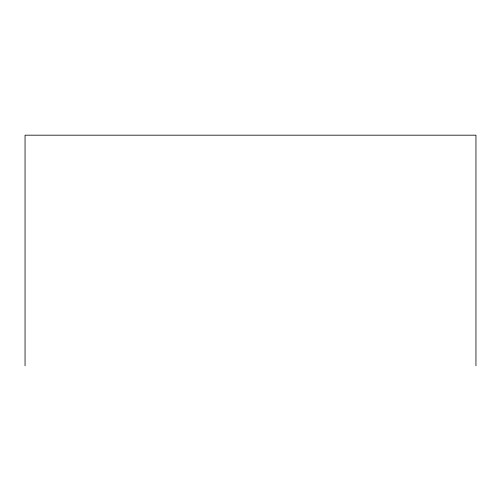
<?xml version="1.0" encoding="UTF-8"?>
<svg xmlns="http://www.w3.org/2000/svg" width="501" height="501" viewBox="0 0 501 501"><rect width="100%" height="100%" fill="white"/><g stroke="black" fill="none" stroke-linecap="round" stroke-linejoin="round"><path stroke-width="0.75" d="M475.95 365.818L475.95 135.182L25.05 135.182L25.05 365.818"/></g></svg>
